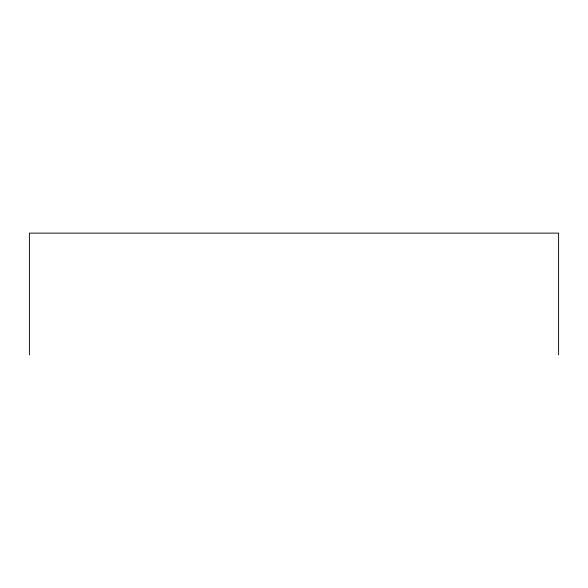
<?xml version="1.0" encoding="UTF-8"?>
<svg xmlns="http://www.w3.org/2000/svg" width="588" height="588" viewBox="0 0 588 588"><rect width="100%" height="100%" fill="white"/><g stroke="black" fill="none" stroke-linecap="round" stroke-linejoin="round"><path stroke-width="0.88" d="M558.6 354.873L558.6 233.127L29.4 233.127L29.4 354.873"/></g></svg>
